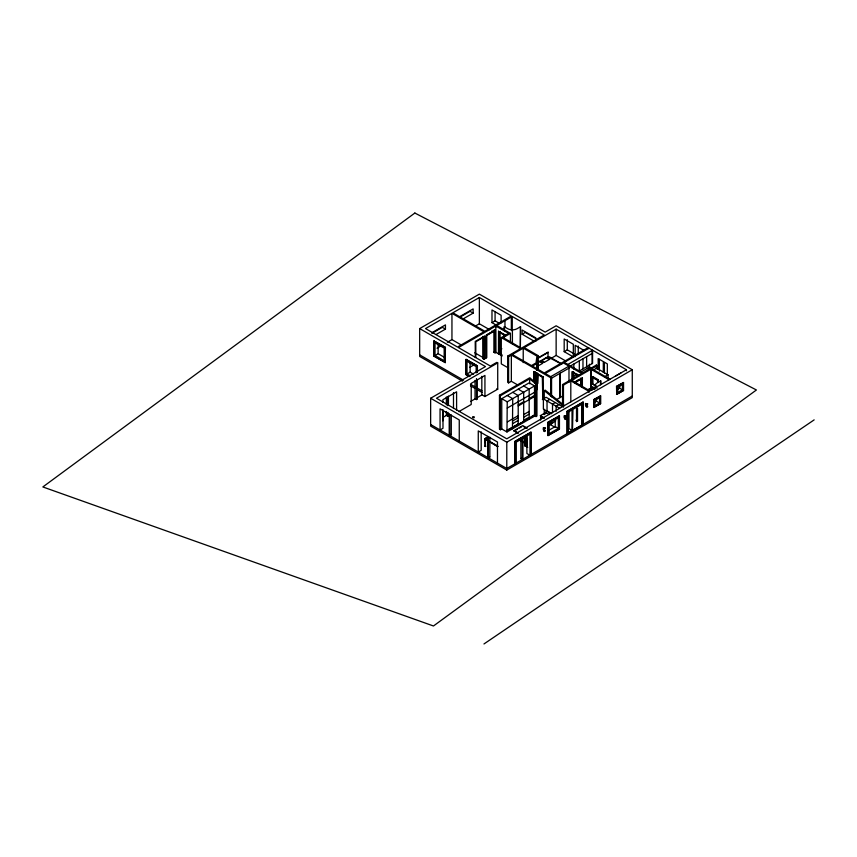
<?xml version="1.0" encoding="UTF-8"?>
<svg xmlns="http://www.w3.org/2000/svg" width="857" height="857" viewBox="0 0 857 857"><rect width="100%" height="100%" fill="white"/><g stroke="black" fill="none" stroke-linecap="round" stroke-linejoin="round"><path stroke-width="1.29" d="M536.943 370.031L537.917 355.516L524.205 347.599L556.139 329.163L626.435 369.753L626.435 370.802M537.082 370.374L537.746 360.465L537.875 369.806M537.875 360.465L537.082 366.464L537.703 361.333M536.943 389.742L537.917 375.227M537.039 388.992L537.21 374.295M564.784 416.416L566.273 416.341M543.959 428.307L545.438 428.382L543.895 428.189M566.295 416.234L564.806 416.309M587.688 403.893C585.577 404.108 585.513 403.583 587.666 404.001M483.969 643.961L814.15 419.876M419.673 328.585L479.363 294.133L545.17 332.12L556.139 325.789L632.273 369.753L632.273 397.616L506.787 470.065L430.643 426.111L430.643 398.248L485.48 366.582L419.673 328.585L419.673 356.448L462.394 381.119M451.95 313.33L425.522 328.585L457.509 347.053L483.937 331.798L451.95 313.33L451.95 339.608L461.087 344.889M479.363 297.508L452.86 312.805L484.848 331.273L511.35 315.976L479.363 297.508L479.363 323.785L489.647 329.72M431.735 332.805L445.447 324.889L445.447 329.109L436.309 334.391M459.427 316.822L473.139 308.906L473.139 313.126L462.855 319.061M432.057 333.255L442.341 327.32L445.447 329.109M459.759 317.272L470.043 311.337L473.139 313.126M433.974 341L445.415 347.396L445.233 362.607L433.974 356.116L433.974 341L445.415 347.396M437.006 348.231L441.601 345.585M447.354 342.264L451.95 339.608M474.757 326.442L479.363 323.785M433.974 356.116L445.415 362.5M435.035 355.505L444.172 360.776L444.172 348.113L435.035 342.832L435.035 355.505L438.131 353.705L443.851 357.005M501.12 322.832L501.12 315.237L491.982 309.955L491.982 322.628L495.078 320.829L499.652 323.475M510.44 342.586L510.44 333.384L503.123 337.604L521.41 348.167L544.259 334.969L512.261 316.501L458.42 347.588L490.418 366.057L496.814 362.361L497.724 362.886L497.724 389.174L484.933 396.555L481.827 394.766L481.827 376.298M495.817 327.053L496.728 325.467L510.44 333.384M475.314 357.53L475.228 341.44L484.516 336.18L484.516 358.912L484.516 336.18M495.432 329.945L486.337 335.194L486.337 357.851L486.251 335.141L495.432 329.945L495.432 352.602L495.335 329.891M484.034 337.026L482.93 336.394L482.93 358.558L484.034 359.19L484.034 337.026L475.806 341.772L475.806 357.423M493.9 331.359L493.9 352.227L495.003 352.859L495.003 330.695L486.776 335.441L486.776 357.605L484.034 359.19M498.645 331.305L498.56 353.973L498.56 331.359L505.501 335.258M508.072 367.803L501.302 363.893L501.302 337.604L508.608 333.384L495.817 326.003L495.817 352.281L495.003 352.859M469.347 376.534L465.962 374.584L466.154 359.372L477.403 365.864L477.403 372.163M535.85 341.097L535.85 337.926L522.138 330.009L522.138 334.23L525.245 332.441L535.529 338.376M482.93 358.558L483.937 358.076L474.799 352.805M493.9 352.227L494.478 352.002M469.625 367.396L474.103 364.814M499.813 349.967L501.87 348.788M465.962 359.479L477.403 365.864M465.962 374.584L469.529 376.427M476.16 372.913L476.16 366.582L467.022 361.311L467.022 373.973L470.129 372.184L473.557 374.155M518.067 385.179L511.35 381.301L508.608 382.886L507.698 382.361L507.698 356.084L520.488 348.692L501.302 337.604M497.724 362.886L436.492 398.248L506.787 438.827L626.435 369.753M507.698 356.084L508.608 356.608L523.231 348.167L536.943 356.084L536.032 362.94L531.458 365.575L512.261 354.498L511.35 356.084M537.81 358.022L548.03 352.12L548.03 357.605L549.401 356.812L561.753 363.936M538.142 358.215L548.373 352.313M537.789 362.425L539.835 361.247L542.674 362.886M547.452 358.365L549.348 359.447L544.227 362.404L541.388 360.776L546.509 357.39L549.348 359.029M443.165 417.295L446.979 415.099L448.436 415.934L448.436 413.299M470.557 401.483L475.067 398.88L477.135 399.373L477.135 379.576M476.728 397.916L482.009 394.873M536.943 363.464L532.379 366.1L544.259 372.966L588.127 347.631L588.127 348.692M539.278 361.986L548.373 356.748M548.941 357.444L560.371 363.507M446.358 411.489L446.358 415.452L448.436 415.934M458.849 411.617L471.221 404.472L471.221 383.368L484.933 375.452L484.933 396.555M550.44 358.74L556.139 355.441L566.423 361.386M537.553 366.26L542.674 363.304L539.835 361.247M564.185 351.649L573.322 356.93L573.322 344.257L564.185 338.986L564.185 351.649L567.291 349.86L574.147 353.812M542.792 399.566L542.792 376.866L533.75 371.542L542.792 376.866L542.792 399.566L542.342 377.134L534.115 372.388L534.115 381.515M536.032 416.566L534.972 415.945L506.969 431.971L501.752 428.961L500.381 429.753L499.47 429.228L499.47 395.227L529.637 377.819L536.943 383.497L536.032 384.022L536.032 416.566L536.943 416.031L536.943 372.666M499.47 395.227L500.381 395.763L530.547 378.344M589.048 348.167L564.27 362.361L582.642 372.966L596.354 365.05L597.275 365.575L597.329 369.185M501.752 428.961L501.752 398.676L529.176 382.843L534.661 386.004M542.342 377.134L543.338 376.555M567.891 364.45L592.573 350.202L592.573 363.347L579.321 371.006L579.321 360.872M533.772 385.5L534.972 385.661L534.972 415.945M506.969 431.971L507.237 401.837L534.972 385.661M550.697 376.684L568.984 366.132L568.984 382.19M451.285 414.97L451.285 434.756L449.829 435.602L449.829 414.499M569.444 366.571L592.573 353.213M511.35 381.301L511.35 355.023L550.655 377.712L551.565 377.187L551.565 396.898M551.844 378.033L568.984 368.135M507.237 408.061L534.661 392.238M518.206 404.9L523.691 401.729M529.176 398.569L534.661 395.398M544.259 398.644L544.259 390.653L545.17 390.128L564.367 405.586M518.206 405.95L534.661 396.459M572.765 376.769L577.254 374.177M580.618 372.238L589.595 367.053L591.823 368.339M587.313 368.681L589.595 367.053M562.535 404.29L562.535 384.579L581.732 373.491L563.456 362.94L545.17 373.491L551.565 377.187M562.535 384.579L563.456 385.104L570.805 380.862L588.995 391.36L588.995 392.42M609.102 379.758L590.902 369.249L571.715 380.337L589.905 390.835M591.791 369.796L591.791 368.746L597.275 365.575M542.342 399.298L543.338 398.719M551.426 413.738L543.381 409.089L543.381 398.859L546.123 397.273L562.31 406.614M593.387 370.053L596.622 368.189L608.052 374.777L608.052 378.794M576.097 381.279L578.346 379.994M574.254 382.436L582.374 377.862L582.374 387.203M574.972 382.243L580.585 379.008M574.704 382.833L581.903 378.676L581.903 386.496M507.419 421.89L518.206 415.666M512.722 420.937L518.206 417.777M523.691 414.606L529.176 411.446M549.776 399.383L547.034 400.969L547.034 411.199M488.019 440.744L484.751 438.848L487.837 436.856M484.751 438.848L488.383 436.866L488.394 457.874L489.861 457.027L489.861 437.241M598.036 382.565L598.036 380.24L592.091 376.919L592.733 376.544L598.218 379.715L598.218 382.179M592.091 377.337L598.036 380.24M512.722 423.583L518.206 420.412M523.691 417.252L529.176 414.081M579.632 385.157L581.828 383.893M485.394 439.641L485.394 446.508L484.933 438.848M556.407 399.662L562.396 396.213M506.969 430.278L518.206 424.108L507.237 430.439M523.413 420.787C536.621 414.734 522.684 418.505 523.413 422.469M555.261 402.554L552.519 404.129L552.519 412.817M534.382 415.088C520.585 424.644 536.343 411.992 534.511 416.213L534.511 385.918M523.691 421.58L517.928 424.579L523.691 421.58L523.691 392.335L518.206 389.174M592.091 376.919L597.575 380.08L598.218 379.715M604.806 376.652L608.052 374.777M484.933 446.24L485.844 446.24M592.551 377.08L592.551 384.043L596.022 385.832M517.349 433.106L514.007 430.653L522.781 425.586L527.259 428.179M558.882 404.643L556.139 406.218L556.139 411.339M544.259 418.462L540.36 415.645L545.813 412.496L549.326 414.531M514.007 431.178L517.296 429.282M519.492 428.007L521.677 426.743M543.627 414.285L546.08 413.181L546.08 410.546M540.596 416.352L540.596 420.101M543.906 414.445L546.08 413.181M589.487 389.935L589.038 389.142L592.69 387.032L595.647 388.735M594.587 389.56L592.712 388.478L590.269 389.892L590.269 389.153L592.712 387.739L594.587 388.821M615.444 376.116L620.929 372.945M430.643 398.248L506.787 442.201L632.273 369.753M529.99 455.292L529.99 434.188L516.289 442.105L516.289 463.209L515.003 463.733L515.003 441.366L530.912 432.174L531.094 454.66L529.99 455.292L526.894 453.503L526.894 435.035M547.891 422.351L559.439 415.902L559.439 429.025L548.073 435.581L547.891 422.351L559.439 415.902M572.958 430.493L567.109 433.653L567.109 411.285L583.006 402.104L583.188 424.579L572.497 430.225L572.958 409.378L582.096 404.108L582.096 425.211M515.003 441.366L531.094 432.282M567.109 411.285L583.188 402.201M575.925 407.139L578.207 405.822M550.312 421.387L552.519 423.187L549.744 424.793L555.786 420.776M616.515 386.4L623.542 382.554L623.542 390.46L616.697 394.413L616.515 386.4L623.542 382.554M593.74 399.641L600.618 395.88L600.618 403.604L593.922 407.471L593.74 399.641L600.618 395.88M565.095 418.205L565.459 418.987L566.059 418.259M565.074 418.677C563.713 419.834 567.548 419.566 565.866 418.634M594.169 402.522L596.451 401.205L599.557 402.994L599.557 397.723L594.983 400.358L594.983 405.629L599.557 402.994M617.297 389.496L619.59 388.178L619.525 385.5M548.373 430.546L555.229 426.582L558.325 428.382L558.325 417.83L549.187 423.101L549.187 433.653L558.325 428.382M527.066 445.265L526.605 438.034L524.763 436.963L524.763 446.154L525.416 444.312L525.416 446.004L527.741 447.343M622.407 389.806L617.833 392.442L617.833 387.16L622.407 384.525L622.407 389.806L619.472 388.103L619.472 385.468M593.74 407.364L600.618 403.604M616.515 394.316L623.542 390.46M547.891 435.485L559.439 429.025M577.522 421.076L576.515 421.665L576.515 408.885L577.522 408.307L577.522 421.076L575.979 420.187M520.885 438.827L520.885 458.624L521.495 458.27M572.037 430.385L568.384 432.496L568.384 412.024L572.037 409.914L572.037 430.385L568.941 428.596L568.941 410.674M632.273 396.03L506.787 468.49L430.643 424.526M586.724 405.79C584.913 406.422 588.363 407.171 587.441 405.907M586.713 406.261C584.785 406.925 588.459 407.728 587.484 406.379M544.495 430.171L544.366 430.985L545.223 430.289M584.292 350.588L575.154 345.317L575.154 356.716M591.791 368.746L609.98 379.244M522.138 334.23L534.704 341.493M491.982 322.628L496.546 325.264M578.989 375.495L572.037 371.584L572.037 379.597M582.374 377.862L582.278 387.15M578.668 375.944L572.497 372.388L572.497 378.901M592.551 384.043L595.84 385.939M498.56 331.359L505.416 335.312M505.18 335.708L499.02 332.141L499.02 354.23L500.113 353.598L500.113 331.509M493.9 330.063L495.003 330.695M491.929 331.038L494.21 332.355M541.388 360.347L544.227 362.404M590.269 389.153L592.133 390.235M589.038 389.142L591.009 390.278M589.038 389.346L591.009 390.492M499.535 353.373L502.073 354.916M495.817 352.281L502.191 355.966M523.691 386.004L529.176 389.174L529.176 418.409M543.381 398.859L559.567 408.2M583.188 424.579L583.006 402.104M547.034 410.889L551.426 413.417M512.722 392.335L518.206 395.505L518.206 424.74M496.814 388.639L497.724 389.174M507.237 395.505L512.722 398.676L512.454 428.8M540.36 415.645L543.681 417.563M550.655 422.158L552.519 423.187M467.022 373.973L470.45 375.955M549.744 424.269L555.229 427.429M501.752 398.676L507.237 401.837M419.673 354.873L463.551 380.197M470.472 384.193L475.089 386.861M477.403 388.2L482.02 390.867M470.472 385.779L475.089 388.446M477.403 389.785L482.02 392.442M523.895 426.765L526.144 428.05M514.007 430.653L518.464 433.224M524.023 436.438L527.366 438.366M524.023 436.963L527.366 438.902M519.61 440.112L525.18 443.337M524.966 444.579L526.605 445.533M531.094 454.66L530.912 432.174M520.885 458.624L522.341 459.47L522.341 438.356L522.952 438.002L522.952 459.106M484.751 438.645L497.842 446.197M490.204 441.998L497.842 446.411M497.649 446.722L485.394 439.116L485.394 446.508M450.675 434.403L451.285 434.756M489.251 456.674L489.861 457.027M536.032 384.022L529.637 378.869L529.637 383.786M544.259 390.653L563.456 406.111L563.456 407.171M596.408 368.66L596.354 365.05M589.37 364.171L589.455 368.146M623.36 382.447L623.36 390.353M616.697 386.507L616.697 394.413M607.334 374.445L607.334 363.893L598.186 358.612L598.186 369.174M604.399 373.074L604.399 362.94L603.307 362.307L603.307 372.441M600.821 384.6L600.821 380.744L597.168 382.854A6.46 3.728 0 0 0 597.168 388.135M600.543 380.904L600.543 384.761M600.436 395.773L600.436 403.497M599.375 359.244L599.375 371.124M596.451 398.569L596.451 401.205M595.272 385.5L595.272 388.071M595.272 399.641L595.272 402.212M593.922 399.748L593.922 407.471M592.733 376.544L592.733 383.936M592.712 387.739L592.712 388.478M592.69 387.032L592.69 388.082M592.112 350.459L592.112 363.614M591.234 371.295L591.234 388.682M590.902 369.249L590.902 388.96M586.627 356.651L586.627 366.775M582.974 358.762L582.974 368.885M581.635 403.84L581.635 424.954M581.271 378.558L581.367 386.625M581.185 379.533L581.185 386.218M580.8 378.044L580.8 385.864M580.725 379.737L580.725 386.261M578.261 346.057L578.261 353.652M576.343 381.354L576.343 383.636M573.836 364.032L573.836 369.099M573.601 371.756L573.601 379.576M573.14 372.292L573.14 378.965M573.044 372.334L573.044 379.019M570.805 380.862L570.805 401.879M567.291 339.726L567.291 349.86M567.291 411.392L567.291 433.76M563.456 385.104L563.456 404.815M560.21 373.202L560.21 397.477M559.835 373.416L559.835 397.691M559.257 415.795L559.257 428.918M556.139 329.163L556.139 355.441M555.229 418.387L555.229 426.582M550.655 377.712L550.655 396.105M548.073 422.458L548.073 435.581M544.259 409.314L544.259 414.649M540.788 416.459L540.788 418.141M537.917 355.516L537.917 369.978M537.703 374.37L537.832 383.497M537.21 366.475L537.21 370.385M537.082 374.284L537.168 388.992M535.122 371.809L535.122 382.233M534.639 372.302L534.639 382.993M533.75 371.542L533.654 380.937M528.898 417.616L528.898 419.309M523.231 348.167L523.231 362.618M520.36 326.817L520.36 347.406L520.628 326.667L516.975 328.777A6.46 3.728 0 0 1 507.837 328.777L504.184 326.667L504.184 330.523M517.928 423.947L517.928 425.64M515.186 441.462L515.186 463.841M512.411 329.87L512.411 344.021M512.261 316.501L512.261 330.952M511.35 317.026L511.35 330.17M508.608 356.608L508.608 382.886M506.787 442.201L506.787 470.065M504.955 320.722L504.955 327.288M504.452 326.817L504.452 330.684M504.184 334.38L504.184 336.951M500.381 395.763L500.381 429.753M497.467 463.101L497.467 441.998L478.27 430.91L478.27 452.025L481.184 450.332L481.184 431.864M495.078 311.969L495.078 320.829M487.783 436.406L487.783 457.52M483.434 336.865L483.519 358.322M477.22 365.971L477.22 372.27M476.524 378.612L476.524 399.726M475.057 380.412L475.057 398.88M470.129 363.314L470.129 372.184M466.154 359.372L466.154 374.477M459.256 441.044L459.256 419.941L440.059 408.853L440.059 429.968L442.983 428.275L442.983 409.807M456.599 410.278L456.599 391.81L442.887 399.726L442.887 402.362M453.492 392.656L453.492 408.489M449.207 414.135L449.207 435.249M448.436 396.148L448.436 405.382M447.825 396.502L447.825 405.736M447.825 412.335L447.825 416.298M446.358 396.984L446.358 404.9M445.233 347.503L445.233 362.607M442.887 410.278L442.887 420.83M438.131 343.582L438.131 353.705M434.156 340.904L434.156 356.009M543.916 428.029C544.709 430.471 546.434 426.561 543.916 428.029M543.916 430.964C545.084 432.817 546.145 429.593 543.916 430.964M564.752 415.999C565.599 418.462 567.238 414.509 564.752 415.999M472.668 417.123C474.157 419.512 475.528 415.366 472.668 417.123M414.852 213.039L42.85 486.947L433.471 625.985L756.42 389.978L414.852 213.039M586.359 403.936L585.502 403.443L585.502 405.393L586.359 405.897L586.359 403.936M564.977 416.288L564.12 415.795L564.12 417.745L564.977 418.237L564.977 416.288M544.131 428.318L543.274 427.825L543.274 429.775L544.131 430.268L544.131 428.318M526.402 438.12L524.945 437.274L524.945 439.491L526.402 440.337L526.402 438.12M526.402 440.552L524.945 439.705L524.945 441.923L526.402 442.769L526.402 440.552M526.402 442.973L524.945 442.137L524.945 444.355L526.402 445.19L526.402 442.973"/></g></svg>
